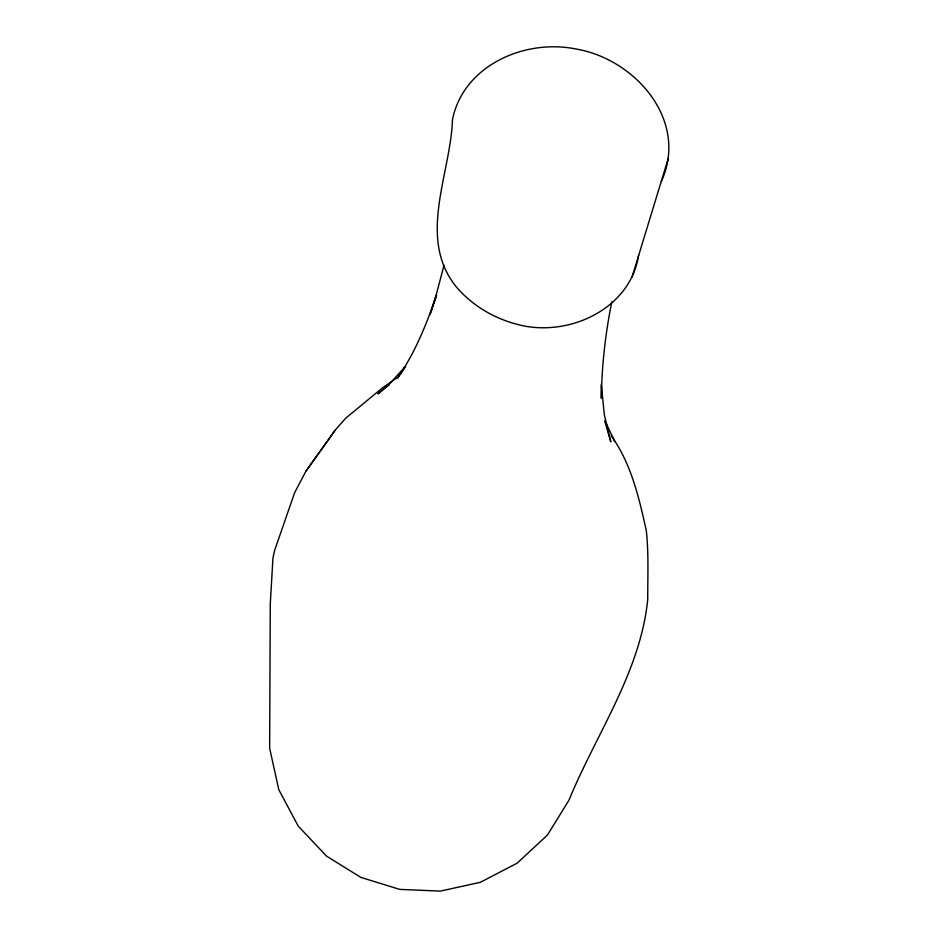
<?xml version="1.0" encoding="UTF-8"?>
<svg xmlns="http://www.w3.org/2000/svg" width="938" height="938" viewBox="0 0 938 938"><rect width="100%" height="100%" fill="white"/><g stroke="black" fill="none" stroke-linecap="round" stroke-linejoin="round"><path stroke-width="1.41" d="M611.811 301.837C605.409 333.565 601.704 365.867 601.352 398.24L601.328 384.123M444.002 265.278L436.721 293.019L429.967 314.582L436.545 295.247C426.52 324.196 414.971 353.04 397.36 378.295L405.662 366.594M661.349 181.491C689.184 120.275 634.815 58.449 575.053 48.823C524.436 38.904 463.431 65.519 452.491 119.536C450.709 174.046 416.8 238.205 456.302 286.887C473.725 307.277 497.785 320.55 523.943 325.932C572.649 335.464 630.559 307.406 638.626 255.218M631.978 277.296L668.348 158.217M396.551 378.049L382.399 387.933L345.77 418.149L335.534 429.698L305.964 471.134L294.661 492.638L274.611 550.43L272.946 558.133L270.273 603.966L269.652 748.219L278.762 789.585L298.178 826.05L326.471 856.066L360.849 877.405L399.74 889.388L440.403 891.1L480.42 882.283L517.143 863.159L547.452 835.043L569.038 800.055C596.087 734.008 640.466 672.112 647.724 599.464C647.701 576.647 648.756 553.678 646.352 530.955C639.095 497.844 631.239 463.595 611.13 435.619M335.534 429.698L305.964 471.134M405.286 366.582L390.208 383.243L377.944 393.901L389.27 384.744M614.824 441.622L605.655 422.405M604.658 420.857L610.814 441.88L604.33 414.877L601.434 385.811"/></g></svg>
